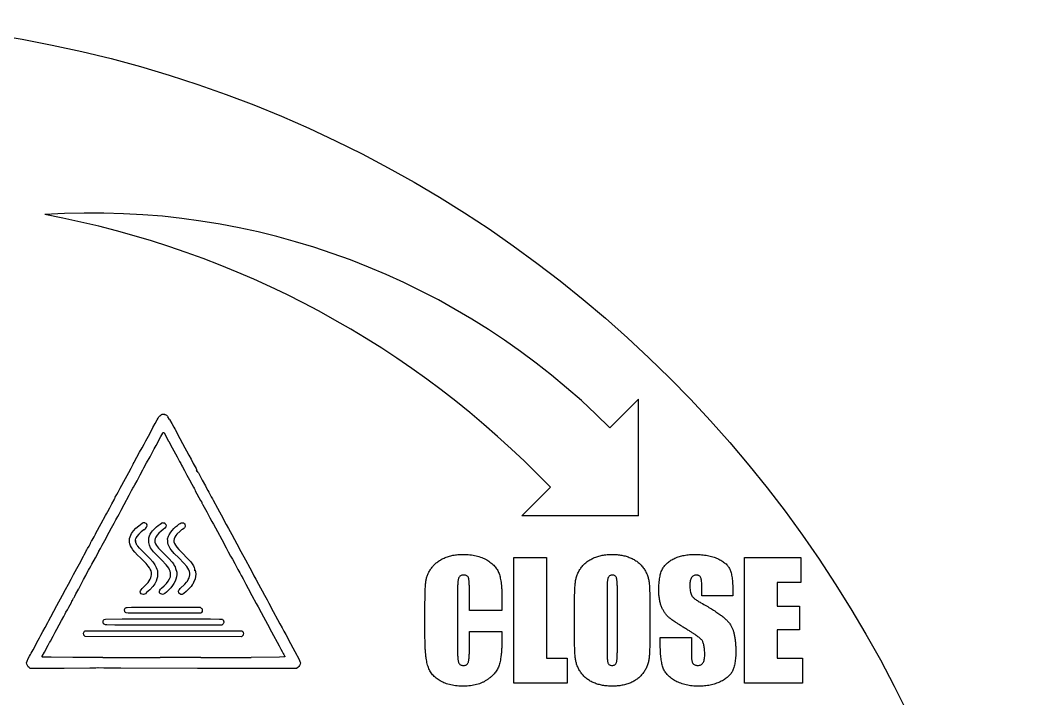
# Model space of a CAD drawing. Header units: millimetres. Extents: x -34 to 34, y -34 to 34.
# Drawn here: x 5.96 to 34, y 15.13 to 34 of the extents above; entities that cross this region are included whole.
import ezdxf

# ---------------------------------------------------------------- set-up
doc = ezdxf.new("R2010")
doc.units = ezdxf.units.MM

msp = doc.modelspace()

# ---------------------------------------------------------------- linework, layer by layer
at = {"color": 7, "linetype": 'Continuous', "lineweight": 25}
for p, q in [((22.371, 22.663), (23.169, 23.461)), ((23.169, 20.211), (23.169, 23.461)), ((9.825, 22.968), (9.851, 22.998)), ((9.851, 22.998), (9.876, 23.018)), ((9.877, 23.019), (9.876, 23.018)), ((9.877, 23.019), (9.891, 23.025)), ((9.906, 23.03), (9.891, 23.025)), ((9.931, 23.033), (9.906, 23.03)), ((9.98, 23.03), (9.931, 23.033)), ((9.98, 23.03), (9.987, 23.029)), ((10.029, 23.014), (9.987, 23.029)), ((10.029, 23.014), (10.03, 23.013)), ((10.04, 23.006), (10.03, 23.013)), ((10.04, 23.006), (10.062, 22.987)), ((9.659, 22.672), (9.718, 22.779)), ((9.718, 22.779), (9.773, 22.881)), ((9.773, 22.881), (9.799, 22.93)), ((9.799, 22.93), (9.825, 22.968)), ((10.062, 22.987), (10.073, 22.972)), ((10.121, 22.895), (10.073, 22.972)), ((10.121, 22.895), (10.183, 22.779)), ((10.183, 22.779), (10.237, 22.681)), ((9.461, 22.304), (9.531, 22.434)), ((9.531, 22.434), (9.597, 22.555)), ((9.597, 22.555), (9.659, 22.672)), ((9.879, 22.421), (9.93, 22.513)), ((9.93, 22.513), (9.931, 22.515)), ((9.935, 22.522), (9.931, 22.515)), ((9.938, 22.524), (9.935, 22.522)), ((9.938, 22.524), (9.942, 22.529)), ((9.942, 22.529), (9.951, 22.533)), ((9.951, 22.533), (9.966, 22.522)), ((9.966, 22.522), (10.089, 22.293)), ((10.237, 22.681), (10.266, 22.633)), ((10.266, 22.633), (10.273, 22.623)), ((10.273, 22.623), (10.32, 22.528)), ((10.32, 22.528), (10.41, 22.363)), ((9.357, 22.107), (9.409, 22.206)), ((9.409, 22.206), (9.461, 22.304)), ((9.692, 22.077), (9.743, 22.171)), ((9.743, 22.171), (9.879, 22.421)), ((10.089, 22.293), (10.098, 22.279)), ((10.098, 22.279), (10.105, 22.273)), ((10.105, 22.273), (10.11, 22.271)), ((10.11, 22.271), (10.112, 22.265)), ((10.112, 22.265), (10.193, 22.106)), ((10.41, 22.363), (10.484, 22.224)), ((10.484, 22.224), (10.547, 22.108)), ((9.212, 21.843), (9.288, 21.982)), ((9.288, 21.982), (9.357, 22.107)), ((9.576, 21.859), (9.692, 22.077)), ((10.193, 22.106), (10.329, 21.852)), ((10.547, 22.108), (10.593, 22.022)), ((10.593, 22.022), (10.656, 21.906)), ((10.656, 21.906), (10.719, 21.789)), ((9.05, 21.543), (9.106, 21.649)), ((9.106, 21.649), (9.126, 21.697)), ((9.126, 21.697), (9.128, 21.705)), ((9.128, 21.705), (9.133, 21.709)), ((9.133, 21.709), (9.143, 21.718)), ((9.143, 21.718), (9.157, 21.742)), ((9.157, 21.742), (9.212, 21.843)), ((9.405, 21.547), (9.482, 21.686)), ((9.482, 21.686), (9.576, 21.859)), ((10.329, 21.852), (10.398, 21.726)), ((10.398, 21.726), (10.43, 21.668)), ((10.43, 21.668), (10.452, 21.628)), ((10.452, 21.628), (10.482, 21.574)), ((10.719, 21.789), (10.781, 21.673)), ((10.781, 21.673), (10.856, 21.531)), ((8.891, 21.251), (8.938, 21.337)), ((8.938, 21.337), (8.985, 21.422)), ((8.985, 21.422), (9.05, 21.543)), ((9.215, 21.193), (9.302, 21.355)), ((9.302, 21.355), (9.375, 21.493)), ((9.375, 21.493), (9.405, 21.547)), ((10.482, 21.574), (10.531, 21.48)), ((10.531, 21.48), (10.604, 21.346)), ((10.604, 21.346), (10.676, 21.216)), ((10.856, 21.531), (10.869, 21.501)), ((10.869, 21.501), (10.87, 21.486)), ((10.87, 21.486), (10.869, 21.471)), ((10.869, 21.471), (10.874, 21.458)), ((10.878, 21.467), (10.874, 21.484)), ((10.874, 21.484), (10.886, 21.471)), ((10.874, 21.458), (10.88, 21.452)), ((10.88, 21.452), (10.878, 21.467)), ((10.886, 21.471), (10.894, 21.452)), ((10.895, 21.431), (10.893, 21.417)), ((10.893, 21.417), (10.898, 21.42)), ((10.894, 21.452), (10.895, 21.431)), ((10.898, 21.42), (10.902, 21.425)), ((10.902, 21.425), (10.907, 21.427)), ((10.907, 21.427), (10.923, 21.407)), ((10.923, 21.407), (11.03, 21.211)), ((8.75, 20.987), (8.891, 21.251)), ((9.115, 21.01), (9.152, 21.077)), ((9.152, 21.077), (9.215, 21.193)), ((10.676, 21.216), (10.739, 21.097)), ((10.739, 21.097), (10.782, 21.016)), ((11.03, 21.211), (11.121, 21.045)), ((11.121, 21.045), (11.178, 20.931)), ((8.609, 20.733), (8.652, 20.808)), ((8.652, 20.808), (8.688, 20.875)), ((8.688, 20.875), (8.707, 20.907)), ((8.707, 20.907), (8.75, 20.987)), ((8.86, 20.535), (8.998, 20.79)), ((8.998, 20.79), (9.064, 20.916)), ((9.064, 20.916), (9.1, 20.983)), ((9.1, 20.983), (9.115, 21.01)), ((10.782, 21.016), (10.804, 20.983)), ((10.804, 20.983), (10.809, 20.979)), ((10.809, 20.979), (10.811, 20.97)), ((10.811, 20.97), (10.819, 20.947)), ((10.819, 20.947), (10.837, 20.912)), ((10.837, 20.912), (10.983, 20.643)), ((11.178, 20.931), (11.185, 20.919)), ((11.185, 20.919), (11.213, 20.875)), ((11.213, 20.875), (11.281, 20.745)), ((19.919, 20.211), (20.717, 21.009)), ((8.455, 20.441), (8.515, 20.553)), ((8.515, 20.553), (8.575, 20.664)), ((8.575, 20.664), (8.591, 20.686)), ((8.591, 20.686), (8.596, 20.693)), ((8.596, 20.693), (8.598, 20.705)), ((8.598, 20.705), (8.601, 20.72)), ((8.601, 20.72), (8.609, 20.733)), ((8.771, 20.372), (8.86, 20.535)), ((10.983, 20.643), (11.008, 20.603)), ((11.008, 20.603), (11.014, 20.592)), ((11.014, 20.592), (11.017, 20.578)), ((11.017, 20.578), (11.019, 20.567)), ((11.019, 20.567), (11.024, 20.56)), ((11.024, 20.56), (11.048, 20.521)), ((11.048, 20.521), (11.086, 20.452)), ((11.281, 20.745), (11.313, 20.687)), ((11.313, 20.687), (11.336, 20.647)), ((11.336, 20.647), (11.453, 20.427)), ((8.217, 20.002), (8.334, 20.221)), ((8.334, 20.221), (8.365, 20.275)), ((8.365, 20.275), (8.4, 20.338)), ((8.4, 20.338), (8.455, 20.441)), ((8.626, 20.105), (8.68, 20.201)), ((8.68, 20.201), (8.714, 20.263)), ((8.714, 20.263), (8.771, 20.372)), ((11.086, 20.452), (11.154, 20.327)), ((11.154, 20.327), (11.242, 20.163)), ((11.453, 20.427), (11.509, 20.324)), ((11.509, 20.324), (11.557, 20.239)), ((11.557, 20.239), (11.699, 19.975)), ((23.169, 20.211), (19.919, 20.211)), ((8.071, 19.733), (8.217, 20.002)), ((8.506, 19.88), (8.576, 20.011)), ((8.576, 20.011), (8.626, 20.105)), ((9.184, 19.868), (9.268, 19.94)), ((9.268, 19.94), (9.359, 20.008)), ((9.359, 20.008), (9.378, 20.017)), ((9.396, 20.021), (9.378, 20.017)), ((9.436, 20.018), (9.396, 20.021)), ((9.436, 20.018), (9.436, 20.018)), ((9.436, 20.018), (9.458, 20.009)), ((9.458, 20.009), (9.472, 19.998)), ((9.472, 19.998), (9.483, 19.984)), ((9.481, 19.9), (9.489, 19.918)), ((9.483, 19.984), (9.489, 19.972)), ((9.493, 19.936), (9.489, 19.972)), ((9.489, 19.918), (9.493, 19.936)), ((9.759, 19.905), (9.807, 19.946)), ((9.807, 19.946), (9.861, 19.988)), ((9.861, 19.988), (9.892, 20.008)), ((9.927, 20.021), (9.892, 20.008)), ((9.927, 20.021), (9.935, 20.023)), ((9.937, 20.023), (9.935, 20.023)), ((9.937, 20.023), (9.957, 20.022)), ((9.957, 20.022), (9.973, 20.018)), ((9.981, 20.014), (9.973, 20.018)), ((9.987, 20.01), (9.981, 20.014)), ((9.987, 20.01), (9.996, 20.002)), ((10.018, 19.908), (9.99, 19.876)), ((10.002, 19.996), (9.996, 20.002)), ((10.002, 19.996), (10.017, 19.972)), ((10.017, 19.972), (10.028, 19.938)), ((10.026, 19.925), (10.018, 19.908)), ((10.028, 19.938), (10.026, 19.925)), ((10.238, 19.859), (10.289, 19.906)), ((10.289, 19.906), (10.34, 19.947)), ((10.34, 19.947), (10.381, 19.979)), ((10.381, 19.979), (10.417, 20.004)), ((10.417, 20.004), (10.447, 20.019)), ((10.447, 20.019), (10.476, 20.023)), ((10.476, 20.023), (10.504, 20.018)), ((10.504, 20.018), (10.529, 20.002)), ((10.529, 20.002), (10.542, 19.99)), ((10.542, 19.99), (10.549, 19.977)), ((10.553, 19.914), (10.548, 19.897)), ((10.549, 19.977), (10.554, 19.938)), ((10.554, 19.938), (10.553, 19.914)), ((11.242, 20.163), (11.299, 20.055)), ((11.299, 20.055), (11.322, 20.015)), ((11.322, 20.015), (11.342, 19.981)), ((11.342, 19.981), (11.452, 19.778)), ((11.699, 19.975), (11.757, 19.867)), ((7.968, 19.538), (8.02, 19.634)), ((8.02, 19.634), (8.056, 19.701)), ((8.056, 19.701), (8.071, 19.733)), ((8.315, 19.527), (8.443, 19.764)), ((8.443, 19.764), (8.506, 19.88)), ((9.009, 19.581), (9.021, 19.629)), ((9.021, 19.629), (9.039, 19.678)), ((9.039, 19.678), (9.065, 19.726)), ((9.065, 19.726), (9.115, 19.794)), ((9.115, 19.794), (9.184, 19.868)), ((9.212, 19.642), (9.195, 19.613)), ((9.263, 19.706), (9.212, 19.642)), ((9.33, 19.772), (9.263, 19.706)), ((9.403, 19.828), (9.33, 19.772)), ((9.403, 19.828), (9.441, 19.857)), ((9.458, 19.873), (9.441, 19.857)), ((9.458, 19.873), (9.481, 19.9)), ((9.547, 19.607), (9.562, 19.659)), ((9.562, 19.659), (9.585, 19.709)), ((9.585, 19.709), (9.614, 19.758)), ((9.614, 19.758), (9.648, 19.796)), ((9.648, 19.796), (9.701, 19.85)), ((9.701, 19.85), (9.759, 19.905)), ((9.771, 19.676), (9.735, 19.625)), ((9.823, 19.733), (9.771, 19.676)), ((9.884, 19.79), (9.823, 19.733)), ((9.943, 19.838), (9.884, 19.79)), ((9.99, 19.876), (9.943, 19.838)), ((10.081, 19.624), (10.09, 19.65)), ((10.09, 19.65), (10.109, 19.69)), ((10.109, 19.69), (10.151, 19.763)), ((10.151, 19.763), (10.19, 19.81)), ((10.19, 19.81), (10.238, 19.859)), ((10.293, 19.665), (10.264, 19.619)), ((10.324, 19.706), (10.293, 19.665)), ((10.413, 19.789), (10.324, 19.706)), ((10.454, 19.822), (10.413, 19.789)), ((10.476, 19.836), (10.454, 19.822)), ((10.519, 19.866), (10.476, 19.836)), ((10.538, 19.883), (10.519, 19.866)), ((10.548, 19.897), (10.538, 19.883)), ((11.452, 19.778), (11.572, 19.554)), ((11.757, 19.867), (11.806, 19.778)), ((11.806, 19.778), (11.852, 19.692)), ((11.852, 19.692), (11.924, 19.558)), ((7.839, 19.306), (7.879, 19.376)), ((7.879, 19.376), (7.917, 19.448)), ((7.917, 19.448), (7.934, 19.487)), ((7.934, 19.487), (7.936, 19.493)), ((7.936, 19.493), (7.941, 19.495)), ((7.941, 19.495), (7.952, 19.508)), ((7.952, 19.508), (7.968, 19.538)), ((8.197, 19.307), (8.247, 19.401)), ((8.247, 19.401), (8.315, 19.527)), ((9.005, 19.532), (9.009, 19.581)), ((9.007, 19.484), (9.005, 19.532)), ((9.017, 19.434), (9.007, 19.484)), ((9.034, 19.384), (9.017, 19.434)), ((9.059, 19.332), (9.034, 19.384)), ((9.176, 19.539), (9.175, 19.535)), ((9.175, 19.535), (9.176, 19.527)), ((9.175, 19.503), (9.176, 19.527)), ((9.177, 19.493), (9.175, 19.503)), ((9.176, 19.545), (9.185, 19.589)), ((9.176, 19.539), (9.176, 19.545)), ((9.177, 19.493), (9.177, 19.488)), ((9.177, 19.488), (9.18, 19.48)), ((9.184, 19.463), (9.18, 19.48)), ((9.19, 19.449), (9.184, 19.463)), ((9.195, 19.613), (9.185, 19.589)), ((9.19, 19.449), (9.193, 19.441)), ((9.193, 19.441), (9.199, 19.429)), ((9.204, 19.419), (9.199, 19.429)), ((9.209, 19.412), (9.204, 19.419)), ((9.209, 19.412), (9.222, 19.388)), ((9.222, 19.388), (9.238, 19.371)), ((9.238, 19.37), (9.238, 19.371)), ((9.287, 19.312), (9.238, 19.37)), ((9.54, 19.556), (9.547, 19.607)), ((9.543, 19.478), (9.54, 19.556)), ((9.549, 19.44), (9.543, 19.478)), ((9.56, 19.403), (9.549, 19.44)), ((9.593, 19.329), (9.56, 19.403)), ((9.716, 19.582), (9.709, 19.535)), ((9.709, 19.535), (9.712, 19.487)), ((9.712, 19.487), (9.725, 19.44)), ((9.735, 19.625), (9.716, 19.582)), ((9.725, 19.44), (9.756, 19.387)), ((9.756, 19.387), (9.809, 19.32)), ((10.067, 19.579), (10.073, 19.606)), ((10.068, 19.527), (10.067, 19.579)), ((10.074, 19.467), (10.068, 19.527)), ((10.073, 19.606), (10.081, 19.624)), ((10.085, 19.416), (10.074, 19.467)), ((10.098, 19.38), (10.085, 19.416)), ((10.115, 19.344), (10.098, 19.38)), ((10.246, 19.575), (10.237, 19.532)), ((10.237, 19.532), (10.24, 19.489)), ((10.24, 19.489), (10.255, 19.444)), ((10.264, 19.619), (10.246, 19.575)), ((10.255, 19.444), (10.282, 19.395)), ((10.282, 19.395), (10.321, 19.342)), ((11.572, 19.554), (11.698, 19.321)), ((11.924, 19.558), (11.991, 19.433)), ((11.991, 19.433), (12.106, 19.222)), ((7.612, 18.881), (7.727, 19.097)), ((7.727, 19.097), (7.746, 19.128)), ((7.746, 19.128), (7.781, 19.193)), ((7.781, 19.193), (7.809, 19.259)), ((7.809, 19.259), (7.812, 19.268)), ((7.812, 19.268), (7.817, 19.273)), ((7.817, 19.273), (7.839, 19.306)), ((8.055, 19.047), (8.15, 19.226)), ((8.15, 19.226), (8.156, 19.237)), ((8.156, 19.237), (8.197, 19.307)), ((9.097, 19.274), (9.059, 19.332)), ((9.156, 19.201), (9.097, 19.274)), ((9.23, 19.122), (9.156, 19.201)), ((9.311, 19.043), (9.23, 19.122)), ((9.298, 19.301), (9.287, 19.312)), ((9.298, 19.301), (9.299, 19.299)), ((9.299, 19.299), (9.44, 19.155)), ((9.44, 19.155), (9.568, 19.025)), ((9.643, 19.253), (9.593, 19.329)), ((9.674, 19.213), (9.643, 19.253)), ((9.715, 19.168), (9.674, 19.213)), ((9.905, 18.98), (9.715, 19.168)), ((9.809, 19.32), (9.884, 19.239)), ((9.884, 19.239), (9.98, 19.146)), ((9.98, 19.146), (10.102, 19.025)), ((10.137, 19.308), (10.115, 19.344)), ((10.165, 19.268), (10.137, 19.308)), ((10.248, 19.172), (10.165, 19.268)), ((10.374, 19.043), (10.248, 19.172)), ((10.321, 19.342), (10.375, 19.282)), ((10.375, 19.282), (10.442, 19.214)), ((10.442, 19.214), (10.65, 19.005)), ((11.698, 19.321), (11.755, 19.215)), ((11.755, 19.215), (11.82, 19.094)), ((11.82, 19.094), (11.868, 19.007)), ((12.106, 19.222), (12.231, 18.989)), ((7.542, 18.752), (7.612, 18.881)), ((7.889, 18.75), (7.93, 18.819)), ((7.93, 18.819), (7.961, 18.872)), ((7.961, 18.872), (8.055, 19.047)), ((9.394, 18.964), (9.311, 19.043)), ((9.469, 18.887), (9.394, 18.964)), ((9.527, 18.82), (9.469, 18.887)), ((9.56, 18.773), (9.527, 18.82)), ((9.568, 19.025), (9.652, 18.932)), ((9.652, 18.932), (9.706, 18.857)), ((9.706, 18.857), (9.747, 18.78)), ((10.024, 18.856), (9.905, 18.98)), ((10.067, 18.805), (10.024, 18.856)), ((10.099, 18.759), (10.067, 18.805)), ((10.102, 19.025), (10.191, 18.924)), ((10.191, 18.924), (10.225, 18.879)), ((10.225, 18.879), (10.252, 18.836)), ((10.252, 18.836), (10.273, 18.795)), ((10.273, 18.795), (10.289, 18.755)), ((10.518, 18.895), (10.374, 19.043)), ((10.599, 18.805), (10.518, 18.895)), ((10.632, 18.757), (10.599, 18.805)), ((10.65, 19.005), (10.711, 18.937)), ((10.711, 18.937), (10.753, 18.881)), ((10.753, 18.881), (10.784, 18.829)), ((10.784, 18.829), (10.805, 18.782)), ((11.868, 19.007), (11.933, 18.886)), ((11.933, 18.886), (12.02, 18.725)), ((12.231, 18.989), (12.352, 18.765)), ((19.698, 15.56), (19.698, 19.06)), ((19.698, 19.06), (20.603, 19.06)), ((20.603, 19.06), (20.603, 16.26)), ((26.121, 19.06), (27.686, 19.06)), ((26.121, 15.56), (26.121, 19.06)), ((27.686, 19.06), (27.686, 18.36)), ((7.381, 18.456), (7.451, 18.586)), ((7.451, 18.586), (7.496, 18.666)), ((7.496, 18.666), (7.542, 18.752)), ((7.728, 18.442), (7.79, 18.554)), ((7.79, 18.554), (7.831, 18.635)), ((7.831, 18.635), (7.867, 18.707)), ((7.867, 18.707), (7.889, 18.75)), ((9.584, 18.734), (9.56, 18.773)), ((9.605, 18.686), (9.584, 18.734)), ((9.601, 18.494), (9.612, 18.536)), ((9.617, 18.638), (9.605, 18.686)), ((9.612, 18.536), (9.617, 18.579)), ((9.617, 18.579), (9.617, 18.638)), ((9.747, 18.78), (9.769, 18.734)), ((9.769, 18.734), (9.78, 18.699)), ((9.782, 18.523), (9.77, 18.46)), ((9.78, 18.699), (9.784, 18.66)), ((9.785, 18.599), (9.782, 18.523)), ((9.784, 18.66), (9.785, 18.599)), ((10.122, 18.715), (10.099, 18.759)), ((10.137, 18.674), (10.122, 18.715)), ((10.134, 18.496), (10.143, 18.523)), ((10.145, 18.631), (10.137, 18.674)), ((10.143, 18.523), (10.147, 18.551)), ((10.148, 18.587), (10.145, 18.631)), ((10.147, 18.551), (10.148, 18.587)), ((10.289, 18.755), (10.321, 18.648)), ((10.315, 18.517), (10.299, 18.455)), ((10.325, 18.581), (10.315, 18.517)), ((10.321, 18.648), (10.326, 18.614)), ((10.326, 18.614), (10.325, 18.581)), ((10.657, 18.71), (10.632, 18.757)), ((10.674, 18.664), (10.657, 18.71)), ((10.663, 18.489), (10.678, 18.532)), ((10.683, 18.62), (10.674, 18.664)), ((10.678, 18.532), (10.684, 18.576)), ((10.684, 18.576), (10.683, 18.62)), ((10.805, 18.782), (10.815, 18.741)), ((10.814, 18.709), (10.813, 18.694)), ((10.813, 18.694), (10.819, 18.689)), ((10.815, 18.741), (10.814, 18.709)), ((10.819, 18.689), (10.826, 18.693)), ((10.826, 18.693), (10.827, 18.705)), ((10.827, 18.705), (10.827, 18.714)), ((10.827, 18.714), (10.831, 18.707)), ((10.831, 18.707), (10.845, 18.654)), ((10.846, 18.524), (10.833, 18.465)), ((10.845, 18.654), (10.85, 18.59)), ((10.85, 18.59), (10.846, 18.524)), ((12.02, 18.725), (12.072, 18.626)), ((12.072, 18.626), (12.092, 18.59)), ((12.092, 18.59), (12.114, 18.552)), ((12.114, 18.552), (12.128, 18.528)), ((12.128, 18.528), (12.138, 18.519)), ((12.138, 18.519), (12.143, 18.517)), ((12.143, 18.517), (12.144, 18.512)), ((12.144, 18.512), (12.148, 18.495)), ((12.352, 18.765), (12.415, 18.648)), ((12.415, 18.648), (12.469, 18.55)), ((12.469, 18.55), (12.522, 18.451)), ((7.227, 18.169), (7.307, 18.317)), ((7.307, 18.317), (7.381, 18.456)), ((7.594, 18.187), (7.64, 18.279)), ((7.64, 18.279), (7.728, 18.442)), ((9.357, 18.192), (9.478, 18.312)), ((9.478, 18.312), (9.523, 18.363)), ((9.523, 18.363), (9.557, 18.409)), ((9.557, 18.409), (9.583, 18.453)), ((9.651, 18.253), (9.567, 18.161)), ((9.583, 18.453), (9.601, 18.494)), ((9.707, 18.326), (9.651, 18.253)), ((9.746, 18.399), (9.707, 18.326)), ((9.77, 18.46), (9.746, 18.399)), ((9.894, 18.199), (9.969, 18.267)), ((9.969, 18.267), (10.032, 18.335)), ((10.032, 18.335), (10.082, 18.401)), ((10.082, 18.401), (10.119, 18.464)), ((10.119, 18.464), (10.134, 18.496)), ((10.203, 18.275), (10.154, 18.215)), ((10.243, 18.335), (10.203, 18.275)), ((10.275, 18.395), (10.243, 18.335)), ((10.299, 18.455), (10.275, 18.395)), ((10.419, 18.193), (10.544, 18.316)), ((10.544, 18.316), (10.592, 18.368)), ((10.592, 18.368), (10.615, 18.397)), ((10.615, 18.397), (10.641, 18.446)), ((10.641, 18.446), (10.663, 18.489)), ((10.717, 18.254), (10.658, 18.185)), ((10.75, 18.295), (10.717, 18.254)), ((10.766, 18.318), (10.75, 18.295)), ((10.79, 18.365), (10.766, 18.318)), ((10.833, 18.465), (10.79, 18.365)), ((12.148, 18.495), (12.164, 18.459)), ((12.164, 18.459), (12.239, 18.319)), ((12.239, 18.319), (12.307, 18.192)), ((12.522, 18.451), (12.597, 18.312)), ((12.597, 18.312), (12.651, 18.209)), ((24.927, 17.989), (24.927, 18.266)), ((27.686, 18.36), (27.027, 18.36)), ((27.027, 18.36), (27.027, 17.701)), ((6.988, 17.726), (7.139, 18.008)), ((7.139, 18.008), (7.227, 18.169)), ((7.466, 17.94), (7.469, 17.948)), ((7.469, 17.948), (7.482, 17.981)), ((7.482, 17.981), (7.513, 18.042)), ((7.513, 18.042), (7.568, 18.137)), ((7.568, 18.137), (7.574, 18.148)), ((7.574, 18.148), (7.576, 18.162)), ((7.576, 18.162), (7.579, 18.173)), ((7.579, 18.173), (7.585, 18.178)), ((7.585, 18.178), (7.591, 18.181)), ((7.591, 18.181), (7.594, 18.187)), ((9.306, 18.101), (9.31, 18.13)), ((9.315, 18.07), (9.306, 18.101)), ((9.31, 18.13), (9.327, 18.159)), ((9.332, 18.048), (9.315, 18.07)), ((9.327, 18.159), (9.357, 18.192)), ((9.359, 18.034), (9.332, 18.048)), ((9.391, 18.029), (9.359, 18.034)), ((9.423, 18.035), (9.391, 18.029)), ((9.447, 18.05), (9.423, 18.035)), ((9.481, 18.079), (9.447, 18.05)), ((9.567, 18.161), (9.481, 18.079)), ((9.838, 18.099), (9.841, 18.123)), ((9.843, 18.078), (9.838, 18.099)), ((9.841, 18.123), (9.851, 18.148)), ((9.855, 18.059), (9.843, 18.078)), ((9.851, 18.148), (9.869, 18.173)), ((9.875, 18.044), (9.855, 18.059)), ((9.869, 18.173), (9.894, 18.199)), ((9.902, 18.033), (9.875, 18.044)), ((9.928, 18.03), (9.902, 18.033)), ((9.955, 18.038), (9.928, 18.03)), ((9.988, 18.058), (9.955, 18.038)), ((10.031, 18.094), (9.988, 18.058)), ((10.097, 18.155), (10.031, 18.094)), ((10.154, 18.215), (10.097, 18.155)), ((10.371, 18.123), (10.377, 18.145)), ((10.371, 18.097), (10.371, 18.123)), ((10.375, 18.081), (10.371, 18.097)), ((10.382, 18.066), (10.375, 18.081)), ((10.377, 18.145), (10.392, 18.166)), ((10.404, 18.042), (10.382, 18.066)), ((10.392, 18.166), (10.419, 18.193)), ((10.435, 18.03), (10.404, 18.042)), ((10.47, 18.03), (10.435, 18.03)), ((10.489, 18.039), (10.47, 18.03)), ((10.516, 18.057), (10.489, 18.039)), ((10.585, 18.114), (10.516, 18.057)), ((10.658, 18.185), (10.585, 18.114)), ((12.307, 18.192), (12.413, 17.999)), ((12.413, 17.999), (12.531, 17.779)), ((12.651, 18.209), (12.693, 18.133)), ((12.693, 18.133), (12.76, 18.012)), ((12.76, 18.012), (12.832, 17.878)), ((18.133, 18.131), (18.133, 16.473)), ((18.462, 17.578), (18.462, 18.176)), ((22.292, 18.178), (22.292, 16.511)), ((22.58, 16.537), (22.58, 18.178)), ((25.792, 17.989), (24.927, 17.989)), ((25.792, 18.13), (25.792, 17.989)), ((6.9, 17.564), (6.988, 17.726)), ((7.276, 17.605), (7.316, 17.676)), ((7.316, 17.676), (7.351, 17.742)), ((7.351, 17.742), (7.389, 17.807)), ((7.389, 17.807), (7.395, 17.815)), ((7.395, 17.815), (7.397, 17.829)), ((7.397, 17.829), (7.399, 17.841)), ((7.399, 17.841), (7.404, 17.847)), ((7.404, 17.847), (7.415, 17.86)), ((7.415, 17.86), (7.432, 17.891)), ((7.432, 17.891), (7.449, 17.923)), ((7.449, 17.923), (7.461, 17.936)), ((7.461, 17.936), (7.466, 17.94)), ((8.905, 17.657), (8.916, 17.664)), ((8.916, 17.664), (8.938, 17.668)), ((8.938, 17.668), (9.059, 17.674)), ((9.059, 17.674), (9.953, 17.676)), ((9.953, 17.676), (10.972, 17.676)), ((10.972, 17.676), (11.001, 17.65)), ((12.531, 17.779), (12.583, 17.681)), ((12.583, 17.681), (12.665, 17.528)), ((12.832, 17.878), (12.883, 17.784)), ((12.883, 17.784), (13.006, 17.555)), ((17.227, 16.8), (17.227, 17.828)), ((19.368, 17.903), (19.368, 17.578)), ((27.027, 17.701), (27.645, 17.701)), ((27.645, 17.701), (27.645, 17.042)), ((6.761, 17.304), (6.813, 17.405)), ((6.813, 17.405), (6.9, 17.564)), ((7.115, 17.304), (7.177, 17.416)), ((7.177, 17.416), (7.213, 17.488)), ((7.213, 17.488), (7.236, 17.533)), ((7.236, 17.533), (7.276, 17.605)), ((8.869, 17.586), (8.87, 17.606)), ((8.872, 17.565), (8.869, 17.586)), ((8.87, 17.606), (8.877, 17.626)), ((8.88, 17.546), (8.872, 17.565)), ((8.877, 17.626), (8.888, 17.643)), ((8.893, 17.53), (8.88, 17.546)), ((8.888, 17.643), (8.905, 17.657)), ((8.911, 17.518), (8.893, 17.53)), ((8.968, 17.512), (8.911, 17.518)), ((9.137, 17.509), (8.968, 17.512)), ((9.962, 17.508), (9.137, 17.509)), ((10.99, 17.511), (9.962, 17.508)), ((11.009, 17.53), (10.99, 17.511)), ((11.001, 17.65), (11.015, 17.636)), ((11.025, 17.554), (11.009, 17.53)), ((11.015, 17.636), (11.024, 17.623)), ((11.024, 17.623), (11.028, 17.607)), ((11.029, 17.587), (11.025, 17.554)), ((11.028, 17.607), (11.029, 17.587)), ((12.665, 17.528), (12.733, 17.403)), ((12.733, 17.403), (12.841, 17.206)), ((13.006, 17.555), (13.127, 17.331)), ((19.368, 17.578), (18.462, 17.578)), ((21.386, 17.009), (21.386, 17.611)), ((23.486, 17.611), (23.486, 17.009)), ((6.593, 16.995), (6.656, 17.112)), ((6.656, 17.112), (6.731, 17.249)), ((6.731, 17.249), (6.761, 17.304)), ((6.987, 17.067), (7.049, 17.183)), ((7.049, 17.183), (7.115, 17.304)), ((8.276, 17.282), (8.283, 17.311)), ((8.277, 17.24), (8.276, 17.282)), ((8.28, 17.22), (8.277, 17.24)), ((8.284, 17.209), (8.28, 17.22)), ((8.283, 17.311), (8.302, 17.331)), ((8.296, 17.2), (8.284, 17.209)), ((8.317, 17.189), (8.296, 17.2)), ((8.302, 17.331), (8.333, 17.344)), ((8.335, 17.185), (8.317, 17.189)), ((8.333, 17.344), (8.803, 17.35)), ((8.378, 17.181), (8.335, 17.185)), ((8.596, 17.177), (8.378, 17.181)), ((9.959, 17.174), (8.596, 17.177)), ((8.803, 17.35), (9.964, 17.351)), ((11.571, 17.174), (9.959, 17.174)), ((9.964, 17.351), (11.263, 17.347)), ((11.263, 17.347), (11.513, 17.343)), ((11.513, 17.343), (11.589, 17.337)), ((11.595, 17.195), (11.571, 17.174)), ((11.589, 17.337), (11.605, 17.325)), ((11.61, 17.211), (11.595, 17.195)), ((11.605, 17.325), (11.617, 17.309)), ((11.62, 17.23), (11.61, 17.211)), ((11.617, 17.309), (11.624, 17.291)), ((11.626, 17.25), (11.62, 17.23)), ((11.624, 17.291), (11.627, 17.271)), ((11.627, 17.271), (11.626, 17.25)), ((12.841, 17.206), (12.959, 16.986)), ((13.127, 17.331), (13.189, 17.215)), ((13.189, 17.215), (13.252, 17.098)), ((6.466, 16.762), (6.501, 16.825)), ((6.501, 16.825), (6.541, 16.897)), ((6.541, 16.897), (6.593, 16.995)), ((6.803, 16.726), (6.879, 16.87)), ((6.879, 16.87), (6.94, 16.982)), ((6.94, 16.982), (6.987, 17.067)), ((7.729, 16.933), (7.73, 16.954)), ((7.732, 16.912), (7.729, 16.933)), ((7.73, 16.954), (7.735, 16.973)), ((7.739, 16.894), (7.732, 16.912)), ((7.735, 16.973), (7.744, 16.991)), ((7.752, 16.878), (7.739, 16.894)), ((7.744, 16.991), (7.757, 17.006)), ((7.775, 16.856), (7.752, 16.878)), ((7.757, 17.006), (7.774, 17.016)), ((7.774, 17.016), (8.421, 17.019)), ((12.118, 16.852), (7.775, 16.856)), ((8.421, 17.019), (9.961, 17.019)), ((9.961, 17.019), (12.135, 17.018)), ((12.145, 16.875), (12.118, 16.852)), ((12.135, 17.018), (12.154, 16.995)), ((12.159, 16.888), (12.145, 16.875)), ((12.154, 16.995), (12.168, 16.969)), ((12.168, 16.901), (12.159, 16.888)), ((12.168, 16.969), (12.173, 16.936)), ((12.172, 16.916), (12.168, 16.901)), ((12.173, 16.936), (12.172, 16.916)), ((12.959, 16.986), (13.165, 16.601)), ((13.252, 17.098), (13.302, 17.009)), ((13.302, 17.009), (13.351, 16.919)), ((13.351, 16.919), (13.488, 16.664)), ((18.462, 16.53), (18.462, 17.001)), ((18.462, 17.001), (19.368, 17.001)), ((19.368, 17.001), (19.368, 16.86)), ((23.774, 16.602), (23.774, 16.836)), ((23.774, 16.836), (24.639, 16.836)), ((24.639, 16.836), (24.639, 16.383)), ((27.645, 17.042), (27.027, 17.042)), ((27.027, 17.042), (27.027, 16.26)), ((6.322, 16.493), (6.466, 16.762)), ((6.638, 16.426), (6.742, 16.617)), ((6.742, 16.617), (6.779, 16.69)), ((6.779, 16.69), (6.785, 16.701)), ((6.785, 16.701), (6.791, 16.706)), ((6.791, 16.706), (6.803, 16.726)), ((13.165, 16.601), (13.216, 16.511)), ((13.488, 16.664), (13.551, 16.547)), ((13.551, 16.547), (13.607, 16.444)), ((6.186, 16.243), (6.222, 16.315)), ((6.222, 16.315), (6.25, 16.359)), ((6.25, 16.359), (6.27, 16.395)), ((6.27, 16.395), (6.322, 16.493)), ((6.575, 16.296), (6.58, 16.315)), ((6.582, 16.287), (6.575, 16.296)), ((6.58, 16.315), (6.638, 16.426)), ((6.823, 16.281), (6.582, 16.287)), ((7.428, 16.279), (6.823, 16.281)), ((8.26, 16.278), (7.428, 16.279)), ((8.26, 16.278), (9.86, 16.277)), ((10.988, 16.276), (9.86, 16.277)), ((10.988, 16.276), (12.388, 16.28)), ((13.177, 16.285), (12.388, 16.28)), ((13.299, 16.29), (13.177, 16.285)), ((13.216, 16.511), (13.253, 16.444)), ((13.253, 16.444), (13.285, 16.386)), ((13.285, 16.386), (13.297, 16.359)), ((13.297, 16.359), (13.306, 16.34)), ((13.321, 16.293), (13.299, 16.29)), ((13.306, 16.34), (13.317, 16.325)), ((13.317, 16.325), (13.325, 16.312)), ((13.327, 16.298), (13.321, 16.293)), ((13.325, 16.312), (13.327, 16.298)), ((13.607, 16.444), (13.724, 16.223)), ((6.142, 16.123), (6.155, 16.169)), ((6.148, 16.088), (6.142, 16.123)), ((6.163, 16.053), (6.148, 16.088)), ((6.155, 16.169), (6.186, 16.243)), ((6.185, 16.02), (6.163, 16.053)), ((6.213, 15.996), (6.185, 16.02)), ((6.245, 15.973), (6.213, 15.996)), ((8.123, 15.984), (8.068, 15.98)), ((8.126, 15.989), (8.123, 15.984)), ((8.135, 15.984), (8.126, 15.989)), ((8.288, 15.979), (8.135, 15.984)), ((13.688, 15.998), (13.65, 15.974)), ((13.716, 16.023), (13.688, 15.998)), ((13.739, 16.055), (13.716, 16.023)), ((13.724, 16.223), (13.749, 16.166)), ((13.753, 16.091), (13.739, 16.055)), ((13.749, 16.166), (13.759, 16.127)), ((13.759, 16.127), (13.753, 16.091)), ((20.603, 16.26), (21.18, 16.26)), ((21.18, 16.26), (21.18, 15.56)), ((27.027, 16.26), (27.727, 16.26)), ((27.727, 16.26), (27.727, 15.56)), ((7.184, 15.974), (6.245, 15.973)), ((7.899, 15.977), (7.184, 15.974)), ((8.068, 15.98), (7.899, 15.977)), ((8.766, 15.976), (8.288, 15.979)), ((10.898, 15.974), (8.766, 15.976)), ((13.65, 15.974), (10.898, 15.974)), ((21.18, 15.56), (19.698, 15.56)), ((27.727, 15.56), (26.121, 15.56))]:
    msp.add_line(p, q, dxfattribs=at)
at = {"color": 7, "linetype": 'Continuous'}
msp.add_circle((0, 0), 34, dxfattribs=at)
at = {"color": 7, "linetype": 'Continuous', "lineweight": 25}
for centre, radius, start, end in [((7.993, 8.345), 20.291, 44.8794, 93.7914), ((1.915, 2.968), 26.058, 43.8167, 79.5269)]:
    msp.add_arc(centre, radius, start, end, dxfattribs=at)
for points, knots in [([(17.227, 17.828), (17.227, 17.858), (17.227, 17.918), (17.229, 18.004), (17.231, 18.084), (17.233, 18.159), (17.237, 18.227), (17.241, 18.289), (17.247, 18.346), (17.254, 18.413), (17.27, 18.493), (17.303, 18.586), (17.347, 18.678), (17.406, 18.766), (17.475, 18.85), (17.559, 18.924), (17.655, 18.989), (17.762, 19.044), (17.88, 19.088), (18.007, 19.12), (18.143, 19.139), (18.236, 19.141), (18.283, 19.142)], [0, 0, 0, 0, 0.046877, 0.090808, 0.131795, 0.169515, 0.204318, 0.236198, 0.265164, 0.290902, 0.340082, 0.389741, 0.441199, 0.495206, 0.550818, 0.607468, 0.665748, 0.727324, 0.791435, 0.857662, 0.927154, 1, 1, 1, 1]), ([(18.283, 19.142), (18.316, 19.142), (18.38, 19.141), (18.473, 19.133), (18.563, 19.122), (18.648, 19.106), (18.728, 19.083), (18.805, 19.058), (18.877, 19.027), (18.944, 18.991), (19.006, 18.952), (19.063, 18.911), (19.114, 18.866), (19.161, 18.82), (19.201, 18.771), (19.235, 18.72), (19.264, 18.667), (19.288, 18.61), (19.307, 18.548), (19.324, 18.479), (19.337, 18.402), (19.348, 18.317), (19.357, 18.225), (19.364, 18.124), (19.367, 18.016), (19.368, 17.942), (19.368, 17.903)], [0, 0, 0, 0, 0.05088, 0.09954, 0.146441, 0.19146, 0.234807, 0.2765, 0.316967, 0.356787, 0.39513, 0.431541, 0.466892, 0.500491, 0.533312, 0.565145, 0.596738, 0.628244, 0.661262, 0.698108, 0.738543, 0.782791, 0.831204, 0.883512, 0.939764, 1, 1, 1, 1]), ([(21.386, 17.611), (21.386, 17.653), (21.386, 17.735), (21.387, 17.853), (21.389, 17.962), (21.392, 18.06), (21.395, 18.149), (21.399, 18.228), (21.404, 18.298), (21.411, 18.378), (21.427, 18.469), (21.459, 18.573), (21.506, 18.672), (21.564, 18.766), (21.635, 18.852), (21.719, 18.927), (21.813, 18.994), (21.919, 19.047), (22.035, 19.091), (22.161, 19.12), (22.295, 19.14), (22.388, 19.141), (22.436, 19.142)], [0, 0, 0, 0, 0.058622, 0.1131, 0.162847, 0.20817, 0.249054, 0.28581, 0.317873, 0.345536, 0.396062, 0.445693, 0.495631, 0.546315, 0.597643, 0.649205, 0.701523, 0.756077, 0.812942, 0.872041, 0.934219, 1, 1, 1, 1]), ([(22.436, 19.142), (22.481, 19.141), (22.571, 19.139), (22.701, 19.122), (22.823, 19.093), (22.938, 19.052), (23.045, 19.001), (23.141, 18.937), (23.227, 18.862), (23.3, 18.775), (23.36, 18.68), (23.409, 18.581), (23.442, 18.478), (23.459, 18.387), (23.466, 18.308), (23.473, 18.239), (23.475, 18.159), (23.48, 18.069), (23.482, 17.969), (23.485, 17.859), (23.485, 17.738), (23.485, 17.655), (23.486, 17.611)], [0, 0, 0, 0, 0.062844, 0.123202, 0.180743, 0.236944, 0.291253, 0.343988, 0.395811, 0.448142, 0.499979, 0.550314, 0.59986, 0.649873, 0.677251, 0.709348, 0.746116, 0.787617, 0.833538, 0.884493, 0.939877, 1, 1, 1, 1]), ([(23.733, 18.148), (23.733, 18.18), (23.734, 18.244), (23.738, 18.335), (23.747, 18.42), (23.758, 18.498), (23.773, 18.569), (23.79, 18.633), (23.812, 18.691), (23.837, 18.742), (23.866, 18.788), (23.899, 18.831), (23.935, 18.873), (23.977, 18.91), (24.021, 18.946), (24.07, 18.979), (24.123, 19.009), (24.2, 19.047), (24.305, 19.086), (24.442, 19.119), (24.591, 19.139), (24.695, 19.141), (24.748, 19.142)], [0, 0, 0, 0, 0.059664, 0.115094, 0.16642, 0.214115, 0.25793, 0.298418, 0.335563, 0.369391, 0.401957, 0.434786, 0.46765, 0.501588, 0.535991, 0.571894, 0.608743, 0.64693, 0.727243, 0.81197, 0.902841, 1, 1, 1, 1]), ([(24.748, 19.142), (24.778, 19.142), (24.836, 19.141), (24.923, 19.136), (25.005, 19.126), (25.085, 19.114), (25.16, 19.097), (25.233, 19.078), (25.302, 19.054), (25.368, 19.026), (25.429, 18.996), (25.486, 18.965), (25.536, 18.93), (25.582, 18.896), (25.621, 18.857), (25.657, 18.818), (25.685, 18.776), (25.709, 18.731), (25.729, 18.682), (25.746, 18.626), (25.76, 18.562), (25.772, 18.491), (25.781, 18.411), (25.787, 18.325), (25.791, 18.23), (25.791, 18.164), (25.792, 18.13)], [0, 0, 0, 0, 0.052444, 0.103081, 0.151694, 0.198641, 0.244219, 0.288419, 0.331125, 0.37288, 0.413199, 0.450863, 0.486435, 0.520313, 0.552325, 0.583055, 0.612876, 0.641566, 0.672036, 0.706398, 0.744284, 0.786764, 0.83346, 0.884523, 0.940019, 1, 1, 1, 1]), ([(18.305, 18.566), (18.288, 18.565), (18.257, 18.564), (18.214, 18.548), (18.18, 18.522), (18.164, 18.49), (18.155, 18.459), (18.149, 18.43), (18.144, 18.394), (18.14, 18.353), (18.137, 18.306), (18.134, 18.253), (18.133, 18.194), (18.133, 18.153), (18.133, 18.131)], [0, 0, 0, 0, 0.0962999, 0.1780616, 0.2530682, 0.3306958, 0.3763487, 0.4334397, 0.5008447, 0.5775958, 0.6675464, 0.7671129, 0.8775029, 1, 1, 1, 1]), ([(18.462, 18.176), (18.462, 18.196), (18.462, 18.236), (18.46, 18.292), (18.459, 18.342), (18.456, 18.386), (18.451, 18.423), (18.447, 18.454), (18.441, 18.48), (18.432, 18.505), (18.416, 18.531), (18.387, 18.552), (18.348, 18.564), (18.32, 18.565), (18.305, 18.566)], [0, 0, 0, 0, 0.1287272, 0.2454108, 0.3500733, 0.4414963, 0.5198291, 0.5861971, 0.639864, 0.6827079, 0.7533662, 0.8252355, 0.9057973, 1, 1, 1, 1]), ([(22.44, 18.566), (22.429, 18.565), (22.407, 18.565), (22.376, 18.553), (22.349, 18.535), (22.331, 18.513), (22.319, 18.49), (22.312, 18.465), (22.306, 18.434), (22.301, 18.396), (22.296, 18.351), (22.294, 18.3), (22.292, 18.241), (22.292, 18.2), (22.292, 18.178)], [0, 0, 0, 0, 0.073533, 0.141273, 0.207934, 0.278501, 0.320511, 0.375555, 0.443281, 0.525523, 0.622695, 0.733336, 0.859102, 1, 1, 1, 1]), ([(22.58, 18.178), (22.58, 18.198), (22.579, 18.235), (22.578, 18.289), (22.576, 18.337), (22.573, 18.38), (22.569, 18.417), (22.565, 18.449), (22.559, 18.475), (22.551, 18.501), (22.537, 18.527), (22.512, 18.551), (22.478, 18.563), (22.453, 18.565), (22.44, 18.566)], [0, 0, 0, 0, 0.128254, 0.245382, 0.350014, 0.44228, 0.523563, 0.592561, 0.649714, 0.69512, 0.770679, 0.840726, 0.915794, 1, 1, 1, 1]), ([(24.776, 18.566), (24.763, 18.565), (24.736, 18.563), (24.698, 18.55), (24.667, 18.527), (24.64, 18.496), (24.62, 18.456), (24.608, 18.406), (24.598, 18.349), (24.598, 18.307), (24.598, 18.285)], [0, 0, 0, 0, 0.110268, 0.212113, 0.312859, 0.418563, 0.535756, 0.66915, 0.823457, 1, 1, 1, 1]), ([(24.927, 18.266), (24.927, 18.295), (24.926, 18.348), (24.92, 18.419), (24.911, 18.472), (24.895, 18.511), (24.873, 18.537), (24.846, 18.554), (24.813, 18.565), (24.789, 18.565), (24.776, 18.566)], [0, 0, 0, 0, 0.229514, 0.412843, 0.553103, 0.65361, 0.73318, 0.814494, 0.900828, 1, 1, 1, 1]), ([(24.598, 18.285), (24.598, 18.257), (24.598, 18.203), (24.607, 18.129), (24.619, 18.065), (24.634, 18.028), (24.641, 18.011)], [0, 0, 0, 0, 0.306267, 0.572651, 0.803341, 1, 1, 1, 1]), ([(24.478, 17.078), (24.449, 17.096), (24.394, 17.13), (24.315, 17.179), (24.244, 17.225), (24.181, 17.267), (24.125, 17.305), (24.077, 17.34), (24.036, 17.37), (23.991, 17.407), (23.944, 17.457), (23.893, 17.523), (23.847, 17.6), (23.806, 17.686), (23.772, 17.784), (23.75, 17.894), (23.735, 18.017), (23.733, 18.103), (23.733, 18.148)], [0, 0, 0, 0, 0.072514, 0.139497, 0.199929, 0.25485, 0.30299, 0.345648, 0.382207, 0.412998, 0.469794, 0.529711, 0.593278, 0.661207, 0.734924, 0.815133, 0.903475, 1, 1, 1, 1]), ([(24.641, 18.011), (24.646, 18.003), (24.655, 17.986), (24.674, 17.962), (24.699, 17.936), (24.73, 17.91), (24.765, 17.883), (24.807, 17.855), (24.855, 17.826), (24.889, 17.807), (24.906, 17.797)], [0, 0, 0, 0, 0.07767, 0.166753, 0.269572, 0.387216, 0.516182, 0.662459, 0.823863, 1, 1, 1, 1]), ([(24.906, 17.797), (24.957, 17.768), (25.055, 17.714), (25.193, 17.632), (25.316, 17.553), (25.424, 17.477), (25.517, 17.407), (25.595, 17.339), (25.661, 17.276), (25.694, 17.231), (25.71, 17.211)], [0, 0, 0, 0, 0.174998, 0.335278, 0.4813, 0.612364, 0.729739, 0.832713, 0.922705, 1, 1, 1, 1]), ([(25.71, 17.211), (25.723, 17.19), (25.751, 17.147), (25.784, 17.074), (25.812, 16.993), (25.834, 16.903), (25.852, 16.804), (25.865, 16.696), (25.873, 16.579), (25.874, 16.499), (25.874, 16.457)], [0, 0, 0, 0, 0.094474, 0.195997, 0.304678, 0.423526, 0.551406, 0.690506, 0.839644, 1, 1, 1, 1]), ([(19.368, 16.86), (19.368, 16.815), (19.367, 16.728), (19.364, 16.604), (19.358, 16.489), (19.349, 16.385), (19.34, 16.29), (19.326, 16.206), (19.311, 16.131), (19.293, 16.066), (19.271, 16.007), (19.243, 15.951), (19.209, 15.897), (19.17, 15.844), (19.124, 15.793), (19.073, 15.745), (19.016, 15.698), (18.954, 15.653), (18.887, 15.611), (18.816, 15.576), (18.741, 15.545), (18.662, 15.521), (18.579, 15.502), (18.492, 15.487), (18.402, 15.479), (18.34, 15.478), (18.309, 15.478)], [0, 0, 0, 0, 0.066829, 0.128583, 0.185315, 0.237032, 0.284086, 0.326305, 0.363688, 0.396427, 0.427042, 0.457639, 0.489077, 0.521599, 0.554949, 0.590063, 0.626447, 0.664512, 0.703371, 0.742934, 0.782762, 0.823424, 0.865569, 0.908781, 0.953523, 1, 1, 1, 1]), ([(22.436, 15.478), (22.39, 15.479), (22.301, 15.481), (22.171, 15.499), (22.048, 15.526), (21.932, 15.567), (21.826, 15.618), (21.73, 15.683), (21.644, 15.758), (21.571, 15.845), (21.51, 15.939), (21.463, 16.039), (21.429, 16.142), (21.412, 16.232), (21.405, 16.311), (21.4, 16.381), (21.396, 16.461), (21.392, 16.551), (21.389, 16.651), (21.388, 16.761), (21.386, 16.882), (21.386, 16.965), (21.386, 17.009)], [0, 0, 0, 0, 0.062832, 0.123179, 0.180929, 0.237119, 0.291548, 0.344027, 0.396062, 0.448383, 0.50021, 0.550408, 0.599943, 0.649656, 0.677029, 0.709392, 0.746168, 0.787661, 0.833574, 0.884513, 0.939889, 1, 1, 1, 1]), ([(23.486, 17.009), (23.486, 16.966), (23.485, 16.885), (23.485, 16.767), (23.483, 16.658), (23.479, 16.56), (23.477, 16.471), (23.472, 16.392), (23.467, 16.322), (23.46, 16.242), (23.445, 16.151), (23.412, 16.046), (23.366, 15.947), (23.308, 15.854), (23.237, 15.768), (23.153, 15.692), (23.059, 15.626), (22.953, 15.572), (22.836, 15.53), (22.711, 15.499), (22.576, 15.481), (22.483, 15.479), (22.436, 15.478)], [0, 0, 0, 0, 0.058625, 0.112809, 0.162854, 0.208179, 0.249065, 0.285542, 0.317902, 0.345566, 0.396043, 0.445676, 0.495616, 0.546553, 0.597656, 0.649001, 0.701564, 0.75612, 0.812885, 0.871769, 0.934203, 1, 1, 1, 1]), ([(24.925, 16.763), (24.917, 16.772), (24.898, 16.792), (24.863, 16.822), (24.819, 16.855), (24.768, 16.893), (24.708, 16.934), (24.639, 16.979), (24.561, 17.027), (24.507, 17.061), (24.478, 17.078)], [0, 0, 0, 0, 0.067195, 0.151175, 0.250667, 0.367276, 0.49971, 0.649705, 0.815709, 1, 1, 1, 1]), ([(18.309, 15.478), (18.277, 15.478), (18.213, 15.479), (18.12, 15.485), (18.032, 15.497), (17.947, 15.513), (17.867, 15.533), (17.792, 15.558), (17.72, 15.588), (17.653, 15.622), (17.591, 15.66), (17.535, 15.701), (17.483, 15.746), (17.438, 15.796), (17.397, 15.847), (17.362, 15.904), (17.333, 15.963), (17.309, 16.027), (17.29, 16.097), (17.273, 16.173), (17.259, 16.258), (17.248, 16.351), (17.237, 16.452), (17.232, 16.561), (17.228, 16.678), (17.227, 16.759), (17.227, 16.8)], [0, 0, 0, 0, 0.04853, 0.094905, 0.139616, 0.182463, 0.223527, 0.263149, 0.301752, 0.339253, 0.375455, 0.410603, 0.444514, 0.47771, 0.510425, 0.543322, 0.576226, 0.60958, 0.645282, 0.684485, 0.727162, 0.774104, 0.824454, 0.879165, 0.937669, 1, 1, 1, 1]), ([(24.841, 15.478), (24.81, 15.478), (24.75, 15.478), (24.661, 15.486), (24.577, 15.496), (24.495, 15.512), (24.417, 15.532), (24.342, 15.557), (24.27, 15.584), (24.203, 15.618), (24.14, 15.655), (24.082, 15.693), (24.03, 15.735), (23.984, 15.779), (23.943, 15.825), (23.908, 15.874), (23.878, 15.925), (23.855, 15.98), (23.835, 16.038), (23.818, 16.102), (23.806, 16.171), (23.794, 16.246), (23.785, 16.327), (23.779, 16.414), (23.775, 16.506), (23.774, 16.569), (23.774, 16.602)], [0, 0, 0, 0, 0.05107, 0.100145, 0.147666, 0.193464, 0.238409, 0.281993, 0.324627, 0.366464, 0.406944, 0.445764, 0.482345, 0.517706, 0.551866, 0.585155, 0.617796, 0.650099, 0.683973, 0.720175, 0.759459, 0.801374, 0.84664, 0.894618, 0.945723, 1, 1, 1, 1]), ([(25.009, 16.346), (25.009, 16.371), (25.009, 16.42), (25.005, 16.489), (24.999, 16.552), (24.989, 16.608), (24.978, 16.657), (24.963, 16.698), (24.947, 16.734), (24.932, 16.754), (24.925, 16.763)], [0, 0, 0, 0, 0.175668, 0.336674, 0.481824, 0.613234, 0.728042, 0.830673, 0.919883, 1, 1, 1, 1]), ([(18.133, 16.473), (18.133, 16.452), (18.133, 16.413), (18.134, 16.356), (18.137, 16.305), (18.14, 16.26), (18.144, 16.22), (18.149, 16.186), (18.155, 16.158), (18.164, 16.128), (18.181, 16.097), (18.212, 16.071), (18.253, 16.056), (18.283, 16.055), (18.299, 16.054)], [0, 0, 0, 0, 0.122351, 0.232113, 0.333142, 0.421657, 0.500222, 0.566581, 0.624723, 0.670997, 0.749532, 0.82382, 0.904867, 1, 1, 1, 1]), ([(18.299, 16.054), (18.314, 16.055), (18.344, 16.056), (18.383, 16.073), (18.413, 16.1), (18.43, 16.132), (18.439, 16.164), (18.445, 16.196), (18.451, 16.234), (18.455, 16.28), (18.458, 16.333), (18.461, 16.392), (18.462, 16.459), (18.462, 16.505), (18.462, 16.53)], [0, 0, 0, 0, 0.082906, 0.155186, 0.223239, 0.297494, 0.342768, 0.400001, 0.469434, 0.551083, 0.643958, 0.750488, 0.868386, 1, 1, 1, 1]), ([(22.292, 16.511), (22.292, 16.486), (22.292, 16.439), (22.293, 16.372), (22.294, 16.313), (22.298, 16.262), (22.301, 16.217), (22.305, 16.18), (22.31, 16.151), (22.317, 16.122), (22.332, 16.094), (22.358, 16.07), (22.394, 16.056), (22.42, 16.055), (22.434, 16.054)], [0, 0, 0, 0, 0.138612, 0.263966, 0.37491, 0.47152, 0.554902, 0.624119, 0.680394, 0.722784, 0.789642, 0.853612, 0.921204, 1, 1, 1, 1]), ([(22.434, 16.054), (22.448, 16.055), (22.475, 16.056), (22.512, 16.073), (22.539, 16.101), (22.553, 16.133), (22.561, 16.164), (22.566, 16.196), (22.57, 16.235), (22.574, 16.282), (22.576, 16.335), (22.578, 16.396), (22.579, 16.464), (22.58, 16.512), (22.58, 16.537)], [0, 0, 0, 0, 0.076534, 0.145036, 0.209347, 0.281953, 0.327187, 0.385478, 0.455017, 0.538188, 0.634996, 0.743262, 0.865308, 1, 1, 1, 1]), ([(24.639, 16.383), (24.639, 16.366), (24.639, 16.334), (24.641, 16.289), (24.643, 16.248), (24.648, 16.212), (24.653, 16.181), (24.66, 16.154), (24.667, 16.132), (24.679, 16.109), (24.699, 16.086), (24.731, 16.067), (24.771, 16.056), (24.799, 16.055), (24.814, 16.054)], [0, 0, 0, 0, 0.116664, 0.221449, 0.31586, 0.400263, 0.474516, 0.538003, 0.591926, 0.637412, 0.719013, 0.801608, 0.893436, 1, 1, 1, 1]), ([(24.814, 16.054), (24.83, 16.055), (24.86, 16.056), (24.901, 16.071), (24.936, 16.094), (24.963, 16.128), (24.985, 16.17), (24.999, 16.221), (25.008, 16.281), (25.009, 16.323), (25.009, 16.346)], [0, 0, 0, 0, 0.116944, 0.223296, 0.324627, 0.430189, 0.546596, 0.679609, 0.82845, 1, 1, 1, 1]), ([(25.874, 16.457), (25.874, 16.426), (25.873, 16.367), (25.869, 16.282), (25.862, 16.203), (25.853, 16.13), (25.84, 16.063), (25.824, 16.003), (25.806, 15.948), (25.785, 15.899), (25.759, 15.854), (25.729, 15.812), (25.693, 15.772), (25.653, 15.733), (25.607, 15.696), (25.555, 15.662), (25.499, 15.629), (25.416, 15.586), (25.303, 15.543), (25.158, 15.504), (25.003, 15.482), (24.896, 15.479), (24.841, 15.478)], [0, 0, 0, 0, 0.055375, 0.107307, 0.155459, 0.199907, 0.240819, 0.278648, 0.313174, 0.345124, 0.37569, 0.406967, 0.439576, 0.4735, 0.509002, 0.546638, 0.58596, 0.627987, 0.715167, 0.805112, 0.90007, 1, 1, 1, 1])]:
    msp.add_open_spline(points, degree=3, knots=knots, dxfattribs=at)

doc.saveas('drawing.dxf')
